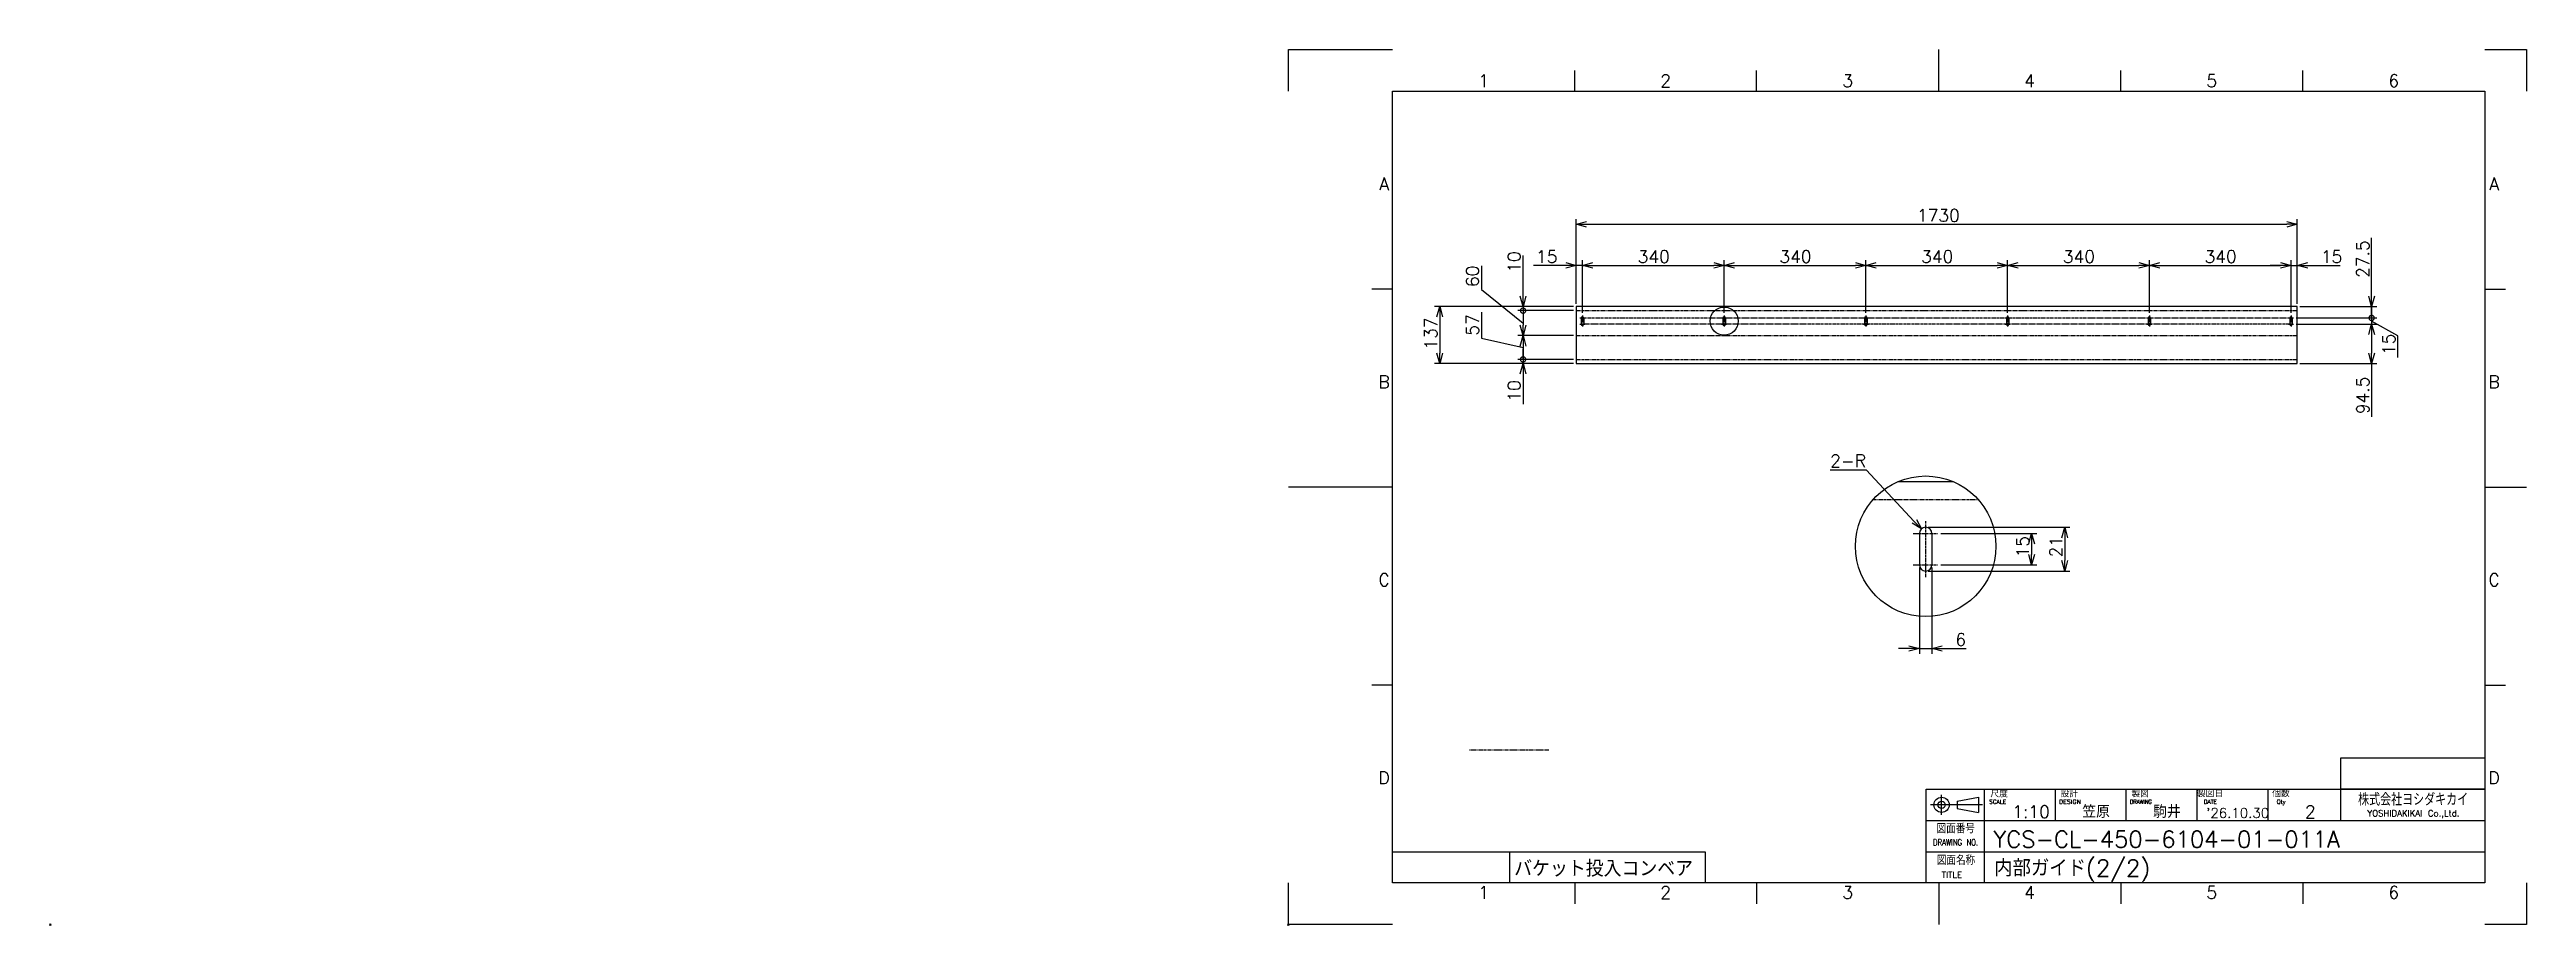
# Model space of a CAD drawing. Extents: x -2 to 5940, y -2 to 2100.
import ezdxf
from ezdxf.enums import TextEntityAlignment as Align

# ---------------------------------------------------------------- set-up
doc = ezdxf.new("R2010")
doc.units = 0
doc.header["$LTSCALE"] = 5
doc.header["$PDMODE"] = 3
doc.header["$PDSIZE"] = 2
doc.linetypes.add('CENTER', pattern=[2, 1.25, -0.25, 0.25, -0.25])
doc.linetypes.add('PHANTOM', pattern=[2.5, 1.25, -0.25, 0.25, -0.25, 0.25, -0.25])
doc.layers.get('0').update_dxf_attribs({"linetype": 'CONTINUOUS'})
for name, color, linetype in [('2実線', 5, 'CONTINUOUS'), ('4細線', 4, 'CONTINUOUS'), ('AM_0', 7, 'CONTINUOUS'), ('DIM', 7, 'CONTINUOUS'), ('DIMENSION', 1, 'CONTINUOUS'), ('中心線', 1, 'CENTER'), ('図面枠', 7, 'CONTINUOUS'), ('想像線', 3, 'PHANTOM')]:
    doc.layers.add(name, color=color, linetype=linetype)
doc.styles.get("Standard").update_dxf_attribs({"font": 'txt.shx', "bigfont": 'extfont.shx'})
doc.dimstyles.new('KIKAI2009$0', dxfattribs={"dimtxt": 3, "dimasz": 2.5, "dimexe": 1.25, "dimexo": 0.625, "dimtad": 1, "dimblk": 'OPEN30', "dimblk1": 'OPEN30', "dimblk2": 'OPEN30', "dimcen": 0, "dimclrd": 256, "dimclre": 256, "dimclrt": 1, "dimazin": 3, "dimtfac": 1, "dimtmove": 0, "dimatfit": 3})
doc.dimstyles.new('KIKAI2009$4', dxfattribs={"dimtxt": 3, "dimasz": 2.5, "dimexe": 1.25, "dimexo": 0.625, "dimtad": 1, "dimtoh": 1, "dimblk": 'OPEN30', "dimblk1": 'OPEN30', "dimblk2": 'OPEN30', "dimcen": 0, "dimclrd": 256, "dimclre": 256, "dimclrt": 1, "dimazin": 3, "dimtfac": 1, "dimtofl": 0, "dimtmove": 0, "dimatfit": 3})

# ---------------------------------------------------------------- blocks, each defined once
blk = doc.blocks.new('_OPEN30')
at = {"color": 0, "linetype": 'BYBLOCK'}
for p, q in [((-1, 0.27), (0, 0)), ((0, 0), (-1, -0.27)), ((0, 0), (-1, 0))]:
    blk.add_line(p, q, dxfattribs=at)
blk = doc.blocks.new('*D208')
at = {"layer": 'DIMENSION'}
for p in [(4269.6, 1091.6), (4471.4, 967.8)]:
    blk.add_line(p, (4355.8, 1091.6), dxfattribs=at)
at = {"layer": 'DIMENSION', "linetype": 'BYBLOCK', "xscale": 25, "yscale": 25, "zscale": 25, "rotation": 313.033795536311}
blk.add_blockref('_OPEN30', (4488.5, 949.5), dxfattribs=at)
at = {"layer": 'DIMENSION', "color": 1}
blk.add_text('2-R', height=30, dxfattribs=at).set_placement((4269.6, 1097.9))
blk = doc.blocks.new('*D209')
at = {"layer": 'DIMENSION'}
for p, q in [((4483.7, 857.3), (4483.7, 650.2)), ((4513.7, 857.3), (4513.7, 650.2)), ((4458.7, 662.7), (4433.7, 662.7)), ((4483.7, 662.7), (4513.7, 662.7)), ((4538.7, 662.7), (4596.2, 662.7))]:
    blk.add_line(p, q, dxfattribs=at)
at = {"layer": 'DIMENSION', "linetype": 'BYBLOCK', "xscale": 25, "yscale": 25, "zscale": 25}
blk.add_blockref('_OPEN30', (4483.7, 662.7), dxfattribs=at)
at = {"layer": 'DIMENSION', "linetype": 'BYBLOCK', "xscale": 25, "yscale": 25, "zscale": 25, "rotation": 180}
blk.add_blockref('_OPEN30', (4513.7, 662.7), dxfattribs=at)
at = {"layer": 'DIMENSION', "color": 1}
blk.add_text('6', height=30, dxfattribs=at).set_placement((4570, 668.9))
blk = doc.blocks.new('*D210')
at = {"layer": 'DIMENSION'}
for p, q in [((4505, 953.6), (4844.9, 953.6)), ((4832.4, 928.6), (4832.4, 873.6)), ((4505, 848.6), (4844.9, 848.6))]:
    blk.add_line(p, q, dxfattribs=at)
at = {"layer": 'DIMENSION', "linetype": 'BYBLOCK', "xscale": 25, "yscale": 25, "zscale": 25}
for p, rotation in [((4832.4, 953.6), 90), ((4832.4, 848.6), 270)]:
    blk.add_blockref('_OPEN30', p, dxfattribs=dict(at, rotation=rotation))
at = {"layer": 'DIMENSION', "color": 1}
blk.add_text('21', height=30, rotation=90, dxfattribs=at).set_placement((4826.2, 881.1))
blk = doc.blocks.new('*D211')
at = {"layer": 'DIMENSION'}
for p, q in [((4535, 938.6), (4765.2, 938.6)), ((4752.7, 913.6), (4752.7, 888.6)), ((4535, 863.6), (4765.2, 863.6))]:
    blk.add_line(p, q, dxfattribs=at)
at = {"layer": 'DIMENSION', "linetype": 'BYBLOCK', "xscale": 25, "yscale": 25, "zscale": 25}
for p, rotation in [((4752.7, 938.6), 90), ((4752.7, 863.6), 270)]:
    blk.add_blockref('_OPEN30', p, dxfattribs=dict(at, rotation=rotation))
at = {"layer": 'DIMENSION', "color": 1}
blk.add_text('15', height=30, rotation=90, dxfattribs=at).set_placement((4746.5, 881.1))
blk = doc.blocks.new('レーザー加工')
at = {"layer": '図面枠'}
blk.add_lwpolyline([(0, 7.5), (34.5, 7.5), (34.5, 0), (0, 0)], close=True, dxfattribs=at)
blk = doc.blocks.new('*D212')
at = {"layer": 'DIMENSION'}
for p, q in [((3660.3, 1489.6), (3660.3, 1693.3)), ((3685.3, 1680.8), (5365.3, 1680.8)), ((5390.3, 1489.6), (5390.3, 1693.3))]:
    blk.add_line(p, q, dxfattribs=at)
at = {"layer": 'DIMENSION', "linetype": 'BYBLOCK', "xscale": 25, "yscale": 25, "zscale": 25, "rotation": 180}
blk.add_blockref('_OPEN30', (3660.3, 1680.8), dxfattribs=at)
at = {"layer": 'DIMENSION', "linetype": 'BYBLOCK', "xscale": 25, "yscale": 25, "zscale": 25}
blk.add_blockref('_OPEN30', (5390.3, 1680.8), dxfattribs=at)
at = {"layer": 'DIMENSION', "color": 1}
blk.add_text('1730', height=30, dxfattribs=at).set_placement((4477.8, 1687))
blk = doc.blocks.new('*D213')
at = {"layer": 'DIMENSION'}
for p, q in [((3654.1, 1483.4), (3320.4, 1483.4)), ((3332.9, 1458.4), (3332.9, 1371.4)), ((3654.1, 1346.4), (3320.4, 1346.4))]:
    blk.add_line(p, q, dxfattribs=at)
at = {"layer": 'DIMENSION', "linetype": 'BYBLOCK', "xscale": 25, "yscale": 25, "zscale": 25}
for p, rotation in [((3332.9, 1483.4), 90), ((3332.9, 1346.4), 270)]:
    blk.add_blockref('_OPEN30', p, dxfattribs=dict(at, rotation=rotation))
at = {"layer": 'DIMENSION', "color": 1}
blk.add_text('137', height=30, rotation=90, dxfattribs=at).set_placement((3326.6, 1379.9))
blk = doc.blocks.new('_DOTSMALL')
at = {"color": 0, "linetype": 'BYBLOCK', "const_width": 0.5}
blk.add_lwpolyline([(-0.0625, 0, 1), (0.0625, 0, 1)], format="xyb", close=True, dxfattribs=at)
blk = doc.blocks.new('*D214')
at = {"layer": 'DIMENSION'}
for p, q in [((3532.9, 1356.4), (3532.9, 1381.4)), ((3654.1, 1356.4), (3520.4, 1356.4)), ((3654.1, 1346.4), (3520.4, 1346.4)), ((3532.9, 1356.4), (3532.9, 1346.4)), ((3532.9, 1321.4), (3532.9, 1248.9))]:
    blk.add_line(p, q, dxfattribs=at)
at = {"layer": 'DIMENSION', "linetype": 'BYBLOCK', "xscale": 25, "yscale": 25, "zscale": 25}
for name, p, rotation in [('_DOTSMALL', (3532.9, 1356.4), 270), ('_OPEN30', (3532.9, 1346.4), 90)]:
    blk.add_blockref(name, p, dxfattribs=dict(at, rotation=rotation))
at = {"layer": 'DIMENSION', "color": 1}
blk.add_text('10', height=30, rotation=90, dxfattribs=at).set_placement((3526.6, 1255.1))
blk = doc.blocks.new('*D215')
at = {"layer": 'DIMENSION'}
for p, q in [((3432.9, 1469.6), (3432.9, 1407.1)), ((3432.9, 1407.1), (3532.9, 1384.9)), ((3654.1, 1413.4), (3520.4, 1413.4)), ((3532.9, 1388.4), (3532.9, 1356.4)), ((3654.1, 1356.4), (3520.4, 1356.4))]:
    blk.add_line(p, q, dxfattribs=at)
at = {"layer": 'DIMENSION', "linetype": 'BYBLOCK', "xscale": 25, "yscale": 25, "zscale": 25}
for name, p, rotation in [('_OPEN30', (3532.9, 1413.4), 90), ('_DOTSMALL', (3532.9, 1356.4), 270)]:
    blk.add_blockref(name, p, dxfattribs=dict(at, rotation=rotation))
at = {"layer": 'DIMENSION', "color": 1}
blk.add_text('57', height=30, rotation=90, dxfattribs=at).set_placement((3426.6, 1413.4))
blk = doc.blocks.new('*D216')
at = {"layer": 'DIMENSION'}
for p, q in [((3432.9, 1581.3), (3432.9, 1523.8)), ((3432.9, 1523.8), (3532.9, 1443.4)), ((3654.1, 1473.4), (3520.4, 1473.4)), ((3532.9, 1473.4), (3532.9, 1438.4)), ((3654.1, 1413.4), (3520.4, 1413.4))]:
    blk.add_line(p, q, dxfattribs=at)
at = {"layer": 'DIMENSION', "linetype": 'BYBLOCK', "xscale": 25, "yscale": 25, "zscale": 25}
for name, p, rotation in [('_DOTSMALL', (3532.9, 1473.4), 90), ('_OPEN30', (3532.9, 1413.4), 270)]:
    blk.add_blockref(name, p, dxfattribs=dict(at, rotation=rotation))
at = {"layer": 'DIMENSION', "color": 1}
blk.add_text('60', height=30, rotation=90, dxfattribs=at).set_placement((3426.6, 1530))
blk = doc.blocks.new('*D217')
at = {"layer": 'DIMENSION'}
for p, q in [((3532.9, 1508.4), (3532.9, 1605.8)), ((3654.1, 1483.4), (3520.4, 1483.4)), ((3654.1, 1473.4), (3520.4, 1473.4)), ((3532.9, 1483.4), (3532.9, 1473.4)), ((3532.9, 1473.4), (3532.9, 1448.4))]:
    blk.add_line(p, q, dxfattribs=at)
at = {"layer": 'DIMENSION', "linetype": 'BYBLOCK', "xscale": 25, "yscale": 25, "zscale": 25}
for name, p, rotation in [('_OPEN30', (3532.9, 1483.4), 270), ('_DOTSMALL', (3532.9, 1473.4), 90)]:
    blk.add_blockref(name, p, dxfattribs=dict(at, rotation=rotation))
at = {"layer": 'DIMENSION', "color": 1}
blk.add_text('10', height=30, rotation=90, dxfattribs=at).set_placement((3526.6, 1564.5))
blk = doc.blocks.new('*D218')
at = {"layer": 'DIMENSION'}
for p, q in [((5387.6, 1440.9), (5581.1, 1440.9)), ((5568.6, 1415.9), (5568.6, 1371.4)), ((5396.6, 1346.4), (5581.1, 1346.4)), ((5568.6, 1346.4), (5568.6, 1218.9))]:
    blk.add_line(p, q, dxfattribs=at)
at = {"layer": 'DIMENSION', "linetype": 'BYBLOCK', "xscale": 25, "yscale": 25, "zscale": 25}
for p, rotation in [((5568.6, 1440.9), 90), ((5568.6, 1346.4), 270)]:
    blk.add_blockref('_OPEN30', p, dxfattribs=dict(at, rotation=rotation))
at = {"layer": 'DIMENSION', "color": 1}
blk.add_text('94.5', height=30, rotation=90, dxfattribs=at).set_placement((5562.3, 1225.1))
blk = doc.blocks.new('*D219')
at = {"layer": 'DIMENSION'}
for p, q in [((5387.6, 1455.9), (5581.1, 1455.9)), ((5387.6, 1440.9), (5581.1, 1440.9)), ((5568.6, 1455.9), (5568.6, 1480.9)), ((5568.6, 1455.9), (5568.6, 1440.9)), ((5631.1, 1413.1), (5568.6, 1448.4)), ((5568.6, 1415.9), (5568.6, 1390.9)), ((5631.1, 1360.6), (5631.1, 1413.1))]:
    blk.add_line(p, q, dxfattribs=at)
at = {"layer": 'DIMENSION', "linetype": 'BYBLOCK', "xscale": 25, "yscale": 25, "zscale": 25}
for name, p, rotation in [('_DOTSMALL', (5568.6, 1455.9), 270), ('_OPEN30', (5568.6, 1440.9), 90)]:
    blk.add_blockref(name, p, dxfattribs=dict(at, rotation=rotation))
at = {"layer": 'DIMENSION', "color": 1}
blk.add_text('15', height=30, rotation=90, dxfattribs=at).set_placement((5624.9, 1366.9))
blk = doc.blocks.new('*D220')
at = {"layer": 'DIMENSION'}
for p, q in [((5568.6, 1508.4), (5568.6, 1648.3)), ((5387.6, 1455.9), (5581.1, 1455.9)), ((5396.6, 1483.4), (5581.1, 1483.4)), ((5568.6, 1483.4), (5568.6, 1455.9)), ((5568.6, 1455.9), (5568.6, 1430.9))]:
    blk.add_line(p, q, dxfattribs=at)
at = {"layer": 'DIMENSION', "linetype": 'BYBLOCK', "xscale": 25, "yscale": 25, "zscale": 25}
for name, p, rotation in [('_OPEN30', (5568.6, 1483.4), 270), ('_DOTSMALL', (5568.6, 1455.9), 90)]:
    blk.add_blockref(name, p, dxfattribs=dict(at, rotation=rotation))
at = {"layer": 'DIMENSION', "color": 1}
blk.add_text('27.5', height=30, rotation=90, dxfattribs=at).set_placement((5562.3, 1552))
blk = doc.blocks.new('*D221')
at = {"layer": 'DIMENSION'}
for p, q in [((5350.3, 1581.9), (5325.3, 1581.9)), ((5375.3, 1468.1), (5375.3, 1594.4)), ((5375.3, 1581.9), (5390.3, 1581.9)), ((5390.3, 1489.6), (5390.3, 1594.4)), ((5415.3, 1581.9), (5492.8, 1581.9))]:
    blk.add_line(p, q, dxfattribs=at)
at = {"layer": 'DIMENSION', "linetype": 'BYBLOCK', "xscale": 25, "yscale": 25, "zscale": 25}
blk.add_blockref('_OPEN30', (5375.3, 1581.9), dxfattribs=at)
at = {"layer": 'DIMENSION', "linetype": 'BYBLOCK', "xscale": 25, "yscale": 25, "zscale": 25, "rotation": 180}
blk.add_blockref('_OPEN30', (5390.3, 1581.9), dxfattribs=at)
at = {"layer": 'DIMENSION', "color": 1}
blk.add_text('15', height=30, dxfattribs=at).set_placement((5446.6, 1588.1))
blk = doc.blocks.new('*D222')
at = {"layer": 'DIMENSION'}
for p, q in [((5035.3, 1468.1), (5035.3, 1594.4)), ((5060.3, 1581.9), (5350.3, 1581.9)), ((5375.3, 1468.1), (5375.3, 1594.4))]:
    blk.add_line(p, q, dxfattribs=at)
at = {"layer": 'DIMENSION', "linetype": 'BYBLOCK', "xscale": 25, "yscale": 25, "zscale": 25, "rotation": 180}
blk.add_blockref('_OPEN30', (5035.3, 1581.9), dxfattribs=at)
at = {"layer": 'DIMENSION', "linetype": 'BYBLOCK', "xscale": 25, "yscale": 25, "zscale": 25}
blk.add_blockref('_OPEN30', (5375.3, 1581.9), dxfattribs=at)
at = {"layer": 'DIMENSION', "color": 1}
blk.add_text('340', height=30, dxfattribs=at).set_placement((5167.8, 1588.1))
blk = doc.blocks.new('*D223')
at = {"layer": 'DIMENSION'}
for p, q in [((4695.3, 1468.1), (4695.3, 1594.4)), ((4720.3, 1581.9), (5010.3, 1581.9)), ((5035.3, 1468.1), (5035.3, 1594.4))]:
    blk.add_line(p, q, dxfattribs=at)
at = {"layer": 'DIMENSION', "linetype": 'BYBLOCK', "xscale": 25, "yscale": 25, "zscale": 25, "rotation": 180}
blk.add_blockref('_OPEN30', (4695.3, 1581.9), dxfattribs=at)
at = {"layer": 'DIMENSION', "linetype": 'BYBLOCK', "xscale": 25, "yscale": 25, "zscale": 25}
blk.add_blockref('_OPEN30', (5035.3, 1581.9), dxfattribs=at)
at = {"layer": 'DIMENSION', "color": 1}
blk.add_text('340', height=30, dxfattribs=at).set_placement((4827.8, 1588.1))
blk = doc.blocks.new('*D224')
at = {"layer": 'DIMENSION'}
for p, q in [((4355.3, 1468.1), (4355.3, 1594.4)), ((4380.3, 1581.9), (4670.3, 1581.9)), ((4695.3, 1468.1), (4695.3, 1594.4))]:
    blk.add_line(p, q, dxfattribs=at)
at = {"layer": 'DIMENSION', "linetype": 'BYBLOCK', "xscale": 25, "yscale": 25, "zscale": 25, "rotation": 180}
blk.add_blockref('_OPEN30', (4355.3, 1581.9), dxfattribs=at)
at = {"layer": 'DIMENSION', "linetype": 'BYBLOCK', "xscale": 25, "yscale": 25, "zscale": 25}
blk.add_blockref('_OPEN30', (4695.3, 1581.9), dxfattribs=at)
at = {"layer": 'DIMENSION', "color": 1}
blk.add_text('340', height=30, dxfattribs=at).set_placement((4487.8, 1588.1))
blk = doc.blocks.new('*D225')
at = {"layer": 'DIMENSION'}
for p, q in [((4015.3, 1468.1), (4015.3, 1594.4)), ((4040.3, 1581.9), (4330.3, 1581.9)), ((4355.3, 1468.1), (4355.3, 1594.4))]:
    blk.add_line(p, q, dxfattribs=at)
at = {"layer": 'DIMENSION', "linetype": 'BYBLOCK', "xscale": 25, "yscale": 25, "zscale": 25, "rotation": 180}
blk.add_blockref('_OPEN30', (4015.3, 1581.9), dxfattribs=at)
at = {"layer": 'DIMENSION', "linetype": 'BYBLOCK', "xscale": 25, "yscale": 25, "zscale": 25}
blk.add_blockref('_OPEN30', (4355.3, 1581.9), dxfattribs=at)
at = {"layer": 'DIMENSION', "color": 1}
blk.add_text('340', height=30, dxfattribs=at).set_placement((4147.8, 1588.1))
blk = doc.blocks.new('*D226')
at = {"layer": 'DIMENSION'}
for p, q in [((3675.3, 1468.1), (3675.3, 1594.4)), ((3700.3, 1581.9), (3990.3, 1581.9)), ((4015.3, 1468.1), (4015.3, 1594.4))]:
    blk.add_line(p, q, dxfattribs=at)
at = {"layer": 'DIMENSION', "linetype": 'BYBLOCK', "xscale": 25, "yscale": 25, "zscale": 25, "rotation": 180}
blk.add_blockref('_OPEN30', (3675.3, 1581.9), dxfattribs=at)
at = {"layer": 'DIMENSION', "linetype": 'BYBLOCK', "xscale": 25, "yscale": 25, "zscale": 25}
blk.add_blockref('_OPEN30', (4015.3, 1581.9), dxfattribs=at)
at = {"layer": 'DIMENSION', "color": 1}
blk.add_text('340', height=30, dxfattribs=at).set_placement((3807.8, 1588.1))
blk = doc.blocks.new('*D227')
at = {"layer": 'DIMENSION'}
for p, q in [((3635.3, 1581.9), (3557.8, 1581.9)), ((3660.3, 1489.6), (3660.3, 1594.4)), ((3675.3, 1581.9), (3660.3, 1581.9)), ((3675.3, 1468.1), (3675.3, 1594.4)), ((3700.3, 1581.9), (3725.3, 1581.9))]:
    blk.add_line(p, q, dxfattribs=at)
at = {"layer": 'DIMENSION', "linetype": 'BYBLOCK', "xscale": 25, "yscale": 25, "zscale": 25}
blk.add_blockref('_OPEN30', (3660.3, 1581.9), dxfattribs=at)
at = {"layer": 'DIMENSION', "linetype": 'BYBLOCK', "xscale": 25, "yscale": 25, "zscale": 25, "rotation": 180}
blk.add_blockref('_OPEN30', (3675.3, 1581.9), dxfattribs=at)
at = {"layer": 'DIMENSION', "color": 1}
blk.add_text('15', height=30, dxfattribs=at).set_placement((3564.1, 1588.1))
blk = doc.blocks.new('YOSHIDAKIKAI_TITLE_A4_N')
blk.add_point((0, 0))
blk.add_point((0, 0))
blk.add_point((0, 0))
blk.add_point((0, 0))
blk.add_point((0, 0))
at = {"layer": 'AM_0'}
blk.add_point((0, 0), dxfattribs=at)
at = {"layer": 'DIM'}
blk.add_point((0, 0), dxfattribs=at)
blk.add_point((0, 0), dxfattribs=at)
blk.add_point((0, 0), dxfattribs=at)
blk.add_point((0, 0), dxfattribs=at)
at = {"layer": '図面枠'}
for tag, p, height in [('GEN-TITLE-SCA', (173.67, 25.6), 3), ('設計者', (190.46, 25.62), 3), ('製図者', (207.46, 25.62), 3), ('GEN-TITLE-DAT', (220.17, 25.63), 2.5), ('GEN-TITLE-DWG', (169.11, 18.5), 4), ('GEN-TITLE-NR', (169.33, 11.58), 4)]:
    blk.add_attdef(tag, p, '', height=height, dxfattribs=at)
at = {"layer": '図面枠', "color": 1}
blk.add_attdef('GEN-TITLE-QTY', text='', height=3, dxfattribs=at).set_placement((245.14, 25.57), align=Align.CENTER)
blk.add_attdef('GEN-TITLE-POSI', (54.17, 11.5), '', height=4, dxfattribs=at)
blk = doc.blocks.new('YOSHIDAKIKAI_A4A4_N')
for points in [[(0, 200), (0, 210), (25, 210)], [(287, 210), (297, 210), (297, 200)], [(25, 0), (0, 0), (0, 10)], [(297, 10), (297, 0), (287, 0)]]:
    blk.add_lwpolyline(points)
blk.add_point((0, 0))
blk.add_point((0, 0))
blk.add_point((0, 0))
blk.add_point((0, 0))
blk.add_point((0, 0))
at = {"layer": 'AM_0'}
blk.add_point((0, 0), dxfattribs=at)
at = {"layer": 'DIM'}
blk.add_point((0, 0), dxfattribs=at)
blk.add_point((0, 0), dxfattribs=at)
blk.add_point((0, 0), dxfattribs=at)
blk.add_point((0, 0), dxfattribs=at)
at = {"layer": '図面枠'}
for p, q in [((156, 200), (156, 210)), ((68.67, 200), (68.67, 205)), ((112.33, 200), (112.33, 205)), ((156, 200), (156, 205)), ((199.67, 200), (199.67, 205)), ((243.33, 200), (243.33, 205)), ((25, 152.5), (20, 152.5)), ((287, 152.5), (292, 152.5)), ((25, 105), (0, 105)), ((20, 105), (5, 105)), ((287, 105), (297, 105)), ((25, 57.5), (20, 57.5)), ((287, 57.5), (292, 57.5)), ((156.7, 26.34), (156.7, 31.17)), ((160.45, 29.61), (165.58, 30.58)), ((165.58, 30.58), (165.58, 26.92)), ((167, 10), (167, 32.5)), ((170.49, 32.5), (249.05, 32.5)), ((184, 25), (184, 32.5)), ((201, 25), (201, 32.5)), ((218, 25), (218, 32.5)), ((235, 25), (235, 32.5)), ((249.05, 32.5), (287, 32.5)), ((252.5, 25), (252.5, 32.5)), ((153, 25), (287, 25)), ((166.5, 28.75), (154, 28.75)), ((160.45, 29.61), (160.45, 27.89)), ((160.45, 27.89), (165.58, 26.92)), ((25, 17.5), (100, 17.5)), ((53, 17.5), (53, 10)), ((153, 17.5), (287, 17.5)), ((68.67, 10), (68.67, 5)), ((112.33, 10), (112.33, 5)), ((156, 10), (156, 0)), ((199.67, 10), (199.67, 5)), ((243.33, 10), (243.33, 5))]:
    blk.add_line(p, q, dxfattribs=at)
for points in [[(25, 200), (287, 200), (287, 10), (25, 10), (25, 200)], [(153, 10), (153, 32.5), (287, 32.5)], [(25, 17.5), (100, 17.5), (100, 10)]]:
    blk.add_lwpolyline(points, dxfattribs=at)
for radius in [1.83, 0.857]:
    blk.add_circle((156.7, 28.75), radius, dxfattribs=at)
for s, height, p in [('1', 3, (46.83, 201)), ('2', 3, (90.5, 201)), ('3', 3, (134.17, 201)), ('4', 3, (177.83, 201)), ('5', 3, (221.5, 201)), ('6', 3, (265.17, 201)), ('A', 3, (22.95, 176.25)), ('A', 3, (289.24, 176.25)), ('B', 3, (22.95, 128.75)), ('B', 3, (289.24, 128.75)), ('C', 3, (22.95, 81.25)), ('C', 3, (289.24, 81.25)), ('D', 3, (22.95, 33.75)), ('D', 3, (289.24, 33.75)), ('SCALE', 1, (170.17, 28.98)), ('設計', 1.5, (187.32, 30.59)), ('製図', 1.5, (204.32, 30.59)), ('製図日', 1.5, (221.1, 30.63)), ('DATE', 1, (221.16, 28.99)), ('個数', 1.5, (238.1, 30.63)), ('Qty', 1, (238.16, 28.99)), ('図面番号', 2, (160.09, 21.96)), ('1', 3, (46.83, 6.23)), ('2', 3, (90.5, 6.23)), ('3', 3, (134.17, 6.23)), ('4', 3, (177.83, 6.23)), ('5', 3, (221.5, 6.23)), ('6', 3, (265.17, 6.23))]:
    blk.add_text(s, height=height, dxfattribs=at).set_placement(p, align=Align.CENTER)
for s, height, p in [('尺度', 1.5, (168.4, 30.57)), ('図面名称', 2, (155.55, 14.37)), ('TITLE', 1.5, (156.72, 11.2))]:
    blk.add_text(s, height=height, dxfattribs=at).set_placement(p)
for s, width, p, p2 in [('DESIGN', 0.988136, (184.85, 28.98), (190.12, 28.98)), ('DRAWING', 0.790508, (201.85, 28.98), (207.12, 28.98))]:
    blk.add_text(s, height=1, dxfattribs=dict(at, width=width)).set_placement(p, p2, align=Align.FIT)
at = {"layer": '図面枠', "width": 0.8}
blk.add_text('株式会社ヨシダキカイ', height=3, dxfattribs=at).set_placement((269.81, 30.05), align=Align.MIDDLE_CENTER)
at = {"layer": '図面枠'}
blk.add_text('YOSHIDAKIKAI Co.,Ltd.', height=1.5, dxfattribs=at).set_placement((269.89, 26.73), align=Align.MIDDLE_CENTER)
at = {"layer": '図面枠', "width": 0.8}
blk.add_text('DRAWING NO.', height=1.5, dxfattribs=at).set_placement((160.05, 18.98), align=Align.CENTER)

msp = doc.modelspace()

# ---------------------------------------------------------------- linework, layer by layer
msp.add_point((0, 0))
at = {"layer": '2実線'}
for p, q in [((3672.304, 1455.899), (3672.304, 1440.899)), ((3678.304, 1455.899), (3678.304, 1440.899)), ((4012.304, 1455.899), (4012.304, 1440.899)), ((4018.304, 1455.899), (4018.304, 1440.899)), ((4352.304, 1455.899), (4352.304, 1440.899)), ((4358.304, 1455.899), (4358.304, 1440.899)), ((4692.304, 1455.899), (4692.304, 1440.899)), ((4698.304, 1455.899), (4698.304, 1440.899)), ((5032.304, 1455.899), (5032.304, 1440.899)), ((5038.304, 1455.899), (5038.304, 1440.899)), ((5372.304, 1455.899), (5372.304, 1440.899)), ((5378.304, 1455.899), (5378.304, 1440.899)), ((4483.725, 938.566), (4483.725, 863.566)), ((4513.725, 938.566), (4513.725, 863.566))]:
    msp.add_line(p, q, dxfattribs=at)
msp.add_lwpolyline([(5390.304, 1346.399), (5390.304, 1483.399), (3660.304, 1483.399), (3660.304, 1346.399)], close=True, dxfattribs=at)
msp.add_lwpolyline([(4565.326, 1062.916), (4432.124, 1062.916)], dxfattribs=at)
for centre, radius, start, end in [((3675.304, 1455.899), 3, 0, 180), ((3675.304, 1440.899), 3, 180, 0), ((4015.304, 1455.899), 3, 0, 180), ((4015.304, 1440.899), 3, 180, 0), ((4355.304, 1455.899), 3, 0, 180), ((4355.304, 1440.899), 3, 180, 0), ((4695.304, 1455.899), 3, 0, 180), ((4695.304, 1440.899), 3, 180, 0), ((5035.304, 1455.899), 3, 0, 180), ((5035.304, 1440.899), 3, 180, 0), ((5375.304, 1455.899), 3, 0, 180), ((5375.304, 1440.899), 3, 180, 0), ((4498.725, 938.566), 15, 0, 180), ((4498.725, 863.566), 15, 180, 0)]:
    msp.add_arc(centre, radius, start, end, dxfattribs=at)
at = {"layer": '4細線'}
for centre, radius in [((4015.304, 1448.399), 33.73), ((4498.725, 907.973), 168.65)]:
    msp.add_circle(centre, radius, dxfattribs=at)
at = {"layer": '中心線'}
for p, q in [((3669.304, 1455.899), (3681.304, 1455.899)), ((3669.304, 1440.899), (3681.304, 1440.899)), ((3675.304, 1461.899), (3675.304, 1434.899)), ((3678.304, 1455.899), (5372.304, 1455.899)), ((5372.304, 1440.899), (3681.304, 1440.899)), ((4009.304, 1455.899), (4021.304, 1455.899)), ((4009.304, 1440.899), (4021.304, 1440.899)), ((4015.304, 1461.899), (4015.304, 1434.899)), ((4349.304, 1455.899), (4361.304, 1455.899)), ((4349.304, 1440.899), (4361.304, 1440.899)), ((4355.304, 1461.899), (4355.304, 1434.899)), ((4689.304, 1455.899), (4701.304, 1455.899)), ((4689.304, 1440.899), (4701.304, 1440.899)), ((4695.304, 1461.899), (4695.304, 1434.899)), ((5029.304, 1455.899), (5041.304, 1455.899)), ((5029.304, 1440.899), (5041.304, 1440.899)), ((5035.304, 1461.899), (5035.304, 1434.899)), ((5369.304, 1455.899), (5381.304, 1455.899)), ((5369.304, 1440.899), (5381.304, 1440.899)), ((5375.304, 1461.899), (5375.304, 1434.899)), ((4498.725, 968.566), (4498.725, 833.566)), ((4468.725, 938.566), (4528.725, 938.566)), ((4468.725, 863.566), (4528.725, 863.566))]:
    msp.add_line(p, q, dxfattribs=at)
at = {"layer": '想像線'}
for p, q in [((3660.304, 1473.399), (5390.304, 1473.399)), ((3660.304, 1413.399), (5390.304, 1413.399)), ((3660.304, 1356.399), (5390.304, 1356.399)), ((4373.029, 1020.416), (4624.421, 1020.416)), ((3594.671, 418.835), (3404.517, 418.835))]:
    msp.add_line(p, q, dxfattribs=at)

# ---------------------------------------------------------------- block references
at = {"xscale": 10, "yscale": 10, "zscale": 10}
msp.add_blockref('YOSHIDAKIKAI_A4A4_N', (2970, 0), dxfattribs=at)
ref = msp.add_blockref('YOSHIDAKIKAI_TITLE_A4_N', (2970, 0), dxfattribs=dict(xscale=10, yscale=10, zscale=10))
ref.add_attrib('GEN-TITLE-NR', '内部ガイド(2/2)', (4663.281, 115.804), dxfattribs={"layer": '図面枠', "height": 40})
ref.add_attrib('設計者', '笠原', (4874.581, 256.237), dxfattribs={"layer": '図面枠', "height": 30})
ref.add_attrib('GEN-TITLE-DWG', 'YCS-CL-450-6104-01-011A', (4661.099, 185.003), dxfattribs={"layer": '図面枠', "height": 40})
ref.add_attrib('GEN-TITLE-SCA', '1:10', (4706.655, 255.999), dxfattribs={"layer": '図面枠', "height": 30})
ref.add_attrib('GEN-TITLE-DAT', "'26.10.30", (5171.67, 256.283), dxfattribs={"layer": '図面枠', "height": 23.5})
ref.add_attrib('GEN-TITLE-QTY', '2', dxfattribs={"layer": '図面枠', "color": 1, "height": 30}).set_placement((5421.406, 255.725), align=Align.CENTER)
ref.add_attrib('GEN-TITLE-POSI', 'バケット投入コンベア', (3511.67, 115.041), dxfattribs={"layer": '図面枠', "color": 1, "height": 39})
ref.add_attrib('製図者', '駒井', (5044.581, 256.237), dxfattribs={"layer": '図面枠', "height": 30})
at = {"layer": '図面枠', "xscale": 10, "yscale": 10, "zscale": 10}
msp.add_blockref('レーザー加工', (5495, 325), dxfattribs=at)

# ---------------------------------------------------------------- dimensions: what is measured, and where the dimension line sits
at = {"layer": 'DIMENSION'}
for base, p1, p2, override, picture, middle in [((5390.304, 1680.769), (3660.304, 1483.399), (5390.304, 1483.399), {"dimscale": 10}, '*D212', (4525.304, 1702.019)), ((3660.304, 1581.899), (3675.304, 1461.899), (3660.304, 1483.399), {"dimscale": 10}, '*D227', (3584.054, 1603.149)), ((4015.304, 1581.899), (3675.304, 1461.899), (4015.304, 1461.899), {"dimscale": 10}, '*D226', (3845.304, 1603.149)), ((4355.304, 1581.899), (4015.304, 1461.899), (4355.304, 1461.899), {"dimscale": 10}, '*D225', (4185.304, 1603.149)), ((4695.304, 1581.899), (4355.304, 1461.899), (4695.304, 1461.899), {"dimscale": 10}, '*D224', (4525.304, 1603.149)), ((5035.304, 1581.899), (4695.304, 1461.899), (5035.304, 1461.899), {"dimscale": 10}, '*D223', (4865.304, 1603.149)), ((5375.304, 1581.899), (5035.304, 1461.899), (5375.304, 1461.899), {"dimscale": 10}, '*D222', (5205.304, 1603.149)), ((5390.304, 1581.899), (5375.304, 1461.899), (5390.304, 1483.399), {"dimscale": 10}, '*D221', (5466.554, 1603.149)), ((4513.725, 662.696), (4483.725, 863.566), (4513.725, 863.566), {"dimscale": 10, "dimlfac": 0.2}, '*D209', (4579.975, 683.946))]:
    dim = msp.add_linear_dim(base=base, p1=p1, p2=p2, dimstyle='KIKAI2009$0', override=override, dxfattribs=at)
    dim.commit()
    dim.dimension.update_dxf_attribs({"geometry": picture, "text_midpoint": middle})
for base, p1, p2, override, picture, middle in [((3532.854, 1473.399), (3660.304, 1483.399), (3660.304, 1473.399), {"dimscale": 10, "dimblk1": 'OPEN30', "dimblk2": 'DOTSMALL', "dimsah": 1}, '*D217', (3532.854, 1582.019)), ((5568.559, 1455.899), (5390.304, 1483.399), (5381.304, 1455.899), {"dimscale": 10, "dimblk1": 'OPEN30', "dimblk2": 'DOTSMALL', "dimsah": 1}, '*D220', (5568.559, 1597.019)), ((3532.854, 1413.399), (3660.304, 1473.399), (3660.304, 1413.399), {"dimscale": 10, "dimblk1": 'DOTSMALL', "dimblk2": 'OPEN30', "dimsah": 1, "dimtmove": 1}, '*D216', (3432.854, 1530.015)), ((3532.854, 1356.399), (3660.304, 1413.399), (3660.304, 1356.399), {"dimscale": 10, "dimblk1": 'OPEN30', "dimblk2": 'DOTSMALL', "dimsah": 1, "dimtmove": 1}, '*D215', (3432.854, 1413.358)), ((5568.559, 1440.899), (5381.304, 1455.899), (5381.304, 1440.899), {"dimscale": 10, "dimblk1": 'DOTSMALL', "dimblk2": 'OPEN30', "dimsah": 1, "dimtmove": 1}, '*D219', (5631.135, 1406.869))]:
    dim = msp.add_linear_dim(base=base, p1=p1, p2=p2, angle=90, dimstyle='KIKAI2009$0', override=override, dxfattribs=at)
    dim.commit()
    dim.dimension.update_dxf_attribs({"geometry": picture, "text_midpoint": middle, "dimtype": 160})
for base, p1, p2, override, picture, middle in [((3332.854, 1346.399), (3660.304, 1483.399), (3660.304, 1346.399), {"dimscale": 10}, '*D213', (3311.604, 1414.899)), ((5568.559, 1346.399), (5381.304, 1440.899), (5390.304, 1346.399), {"dimscale": 10}, '*D218', (5547.309, 1270.149)), ((3532.854, 1346.399), (3660.304, 1356.399), (3660.304, 1346.399), {"dimscale": 10, "dimblk1": 'DOTSMALL', "dimblk2": 'OPEN30', "dimsah": 1}, '*D214', (3511.604, 1272.649)), ((4832.449, 848.566), (4498.725, 953.566), (4498.725, 848.566), {"dimscale": 10, "dimlfac": 0.2}, '*D210', (4811.199, 901.066)), ((4752.711, 863.566), (4528.725, 938.566), (4528.725, 863.566), {"dimscale": 10, "dimlfac": 0.2}, '*D211', (4731.461, 901.066))]:
    dim = msp.add_linear_dim(base=base, p1=p1, p2=p2, angle=90, dimstyle='KIKAI2009$0', override=override, dxfattribs=at)
    dim.commit()
    dim.dimension.update_dxf_attribs({"geometry": picture, "text_midpoint": middle})
dim = msp.add_radius_dim(center=(4498.725, 938.566), mpoint=(4488.488, 949.53), text='2-R', dimstyle='KIKAI2009$4', override={"dimscale": 10, "dimsd1": 1, "dimtol": 0, "dimlim": 0}, dxfattribs=at)
dim.commit()
dim.dimension.update_dxf_attribs({"geometry": '*D208', "text_midpoint": (4309.554, 1091.648), "dimtype": 164})

doc.saveas('drawing.dxf')
